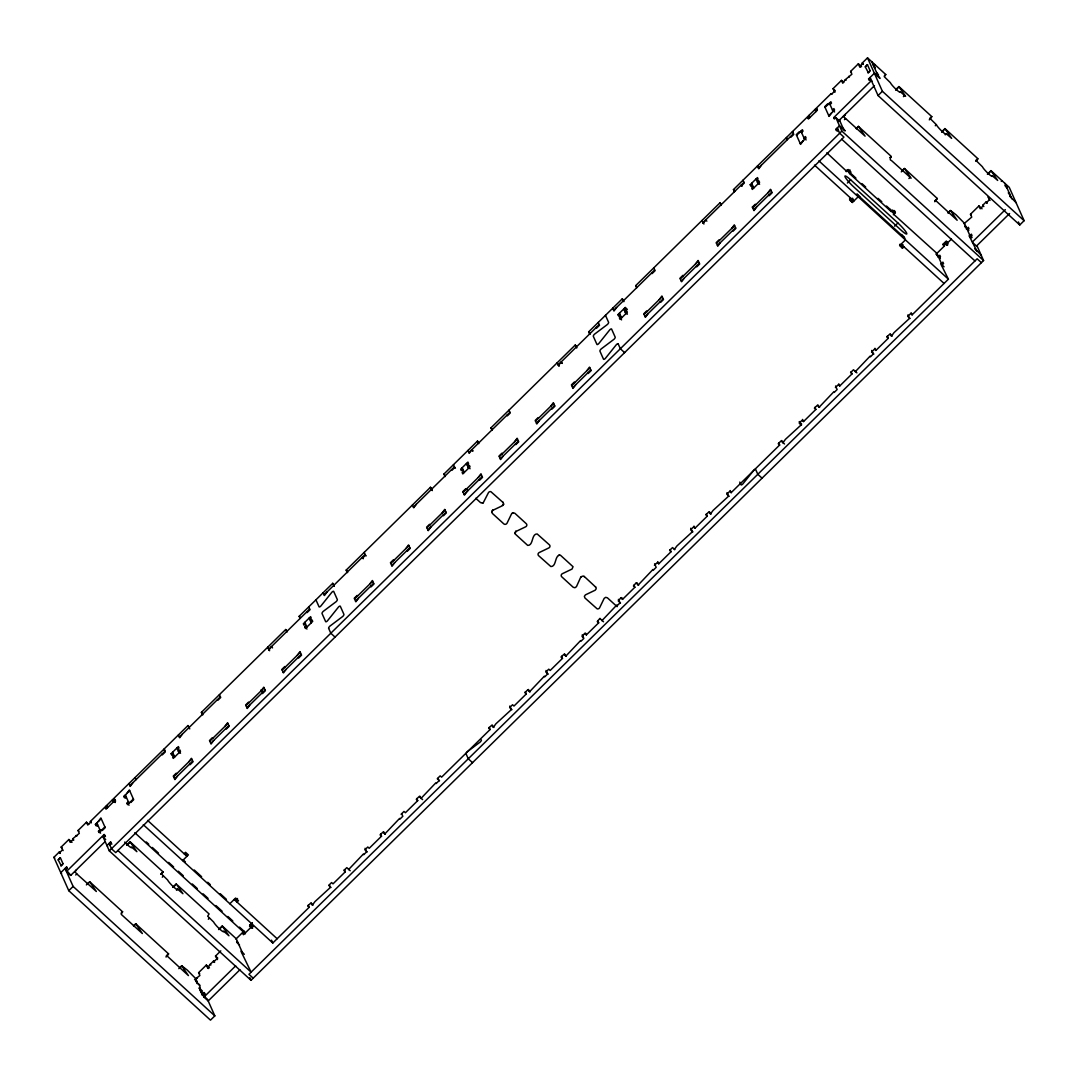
<?xml version="1.0" encoding="UTF-8"?>
<svg xmlns="http://www.w3.org/2000/svg" width="1078" height="1078" viewBox="0 0 1078 1078"><rect width="100%" height="100%" fill="white"/><g stroke="black" fill="none" stroke-linecap="round" stroke-linejoin="round"><path stroke-width="1.5" d="M580.867 576.892L576.434 586.688L574.938 587.739L573.213 587.281L561.759 576.811A2.048 1.9 -24 0 1 562.271 573.739L572.054 569.049L573.038 566.718L560.304 555.089C554.348 554.954 556.814 566.691 550.858 566.556L538.609 555.669A2.048 1.9 -24 0 1 539.121 552.596L548.904 547.907A2.048 1.9 -24 0 0 549.403 544.835L537.167 533.947C531.211 533.812 533.664 545.549 527.708 545.414L514.988 533.799L515.971 531.454L525.754 526.765A2.048 1.9 -24 0 0 526.266 523.692L514.812 513.236L513.088 512.764L511.578 513.829L506.997 523.261A2.048 1.9 -24 0 1 503.776 523.854L492.323 513.384L491.77 511.767L492.821 510.312L502.604 505.622L503.669 504.167L502.954 502.2M503.669 504.167L502.456 505.272M491.77 511.767L492.673 509.961M514.92 532.909L515.81 531.104M475.775 498.279L480.626 502.698L483.227 502.806L488.442 492.686A2.048 1.9 -24 0 1 490.867 491.662L503.116 502.55M595.541 586.769L596.255 588.736L595.191 590.192L585.408 594.881L584.357 596.336L584.909 597.953L597.158 608.854A2.048 1.9 -24 0 0 599.584 607.83L604.165 598.398L605.674 597.333L607.386 597.805L617.088 606.658M199.996 990.399C201.276 988.634 198.945 982.584 196.924 983.486M86.388 884.903L89.649 881.71L122.515 911.732L121.113 913.955L121.747 914.845L142.377 933.548L135.68 923.752L133.51 925.881M166.052 957.075L168.586 953.909L166.389 955.916M845.26 114.443L843.804 116.572L844.451 117.462L865.082 136.165L858.384 126.369L856.201 128.511M890.199 157.617C892.948 154.558 887.962 160.002 891.573 160.635L911.112 178.207L904.509 168.599L901.302 171.874M929.29 119.86L931.81 116.626L898.917 86.536L895.656 89.743M934.788 201.734L937.308 198.5L904.415 168.424L902.246 170.553M63.13 850.582L61.15 847.092L68.898 839.492L72.01 842.336M73.762 840.139L72.738 838.778L79.314 833.348L78.047 830.505L86.483 822.204L88.76 824.279M835.005 92.169L833.024 88.679L841.473 80.378L843.737 82.454M841.473 80.378L842.74 83.222L845.314 79.664L851.889 74.234L850.623 71.391L858.357 63.791L861.551 66.701M201.694 994.832L204.011 992.555L204.645 993.983L203.19 995.412L207.448 999.293L214.832 1015.88L210.479 1020.138L68.776 890.697L53.9 857.293L59.209 852.078L59.923 852.725M91.36 822.851L90.336 821.49L187.963 725.561A2.048 1.9 -24 0 1 188.3 725.993L189.768 728.876M202.098 713.205L202.812 714.808A2.048 1.9 -24 0 1 202.354 714.498L201.397 712.356L285.697 629.525A2.048 1.9 -24 0 1 286.047 629.956M300.088 618.449L299.145 616.32L332.725 583.319A2.048 1.9 -24 0 1 333.075 583.75L334.301 586.149M346.793 570.788L347.588 572.553A2.048 1.9 -24 0 1 347.116 572.243L346.173 570.114L430.472 487.283A2.048 1.9 -24 0 1 430.823 487.714L432.278 490.598M444.621 474.913L445.322 476.516A2.048 1.9 -24 0 1 444.864 476.206L443.907 474.077L477.5 441.077A2.048 1.9 -24 0 1 477.85 441.508L478.322 442.573M491.891 430.001L490.935 427.872L575.248 345.027A2.048 1.9 -24 0 1 575.585 345.459L576.811 347.871M589.302 332.496L590.097 334.274A2.048 1.9 -24 0 1 589.639 333.964L588.682 331.822L622.275 298.822A2.048 1.9 -24 0 1 622.612 299.253L623.839 301.665M636.667 287.759L635.71 285.616L720.01 202.785A2.048 1.9 -24 0 1 720.36 203.216L720.832 204.281M734.401 191.709L733.458 189.58L831.084 93.651L831.785 94.312M863.235 64.437L862.211 63.076L867.52 57.862L885.766 74.53L884.351 76.754L890.334 82.642A7.182 1.024 45.5 0 0 896.397 89.649A7.182 1.024 45.5 0 0 900.251 91.697L905.614 96.333L898.971 86.658M60.233 853.426L59.519 852.779L62.416 849.936M73.061 839.492L70.164 842.336L68.898 839.492M90.646 822.204L87.749 825.047L86.483 822.204M115.211 802.544L112.853 800.388L114.295 798.973L114.928 800.388L106.008 809.16L105.374 807.745L106.816 806.317L107.53 806.964M815.938 110.899L815.224 110.252L816.679 108.824L817.313 110.252L808.379 119.025L807.745 117.596L809.201 116.181L809.901 116.828M834.291 91.522L831.394 94.365L831.084 93.651M860.338 67.281L859.624 66.634L862.521 63.791M129.886 785.687L164.88 751.312M179.352 737.082L220.37 696.779M268.624 649.374L309.642 609.07M324.128 594.84L365.146 554.537M413.4 507.118L454.417 466.814M468.89 452.598L509.907 412.295M558.175 364.876L599.193 324.572M613.665 310.343L654.683 270.039M702.937 222.634L743.955 182.33M758.44 168.101L793.421 133.726M269.648 650.721L268.948 650.074L271.521 646.53M363.273 558.741L362.558 558.094L365.455 555.251L364.189 552.408M453.474 464.685L454.741 467.529L451.844 470.372L451.52 469.658M472.851 450.725L471.787 449.755L469.213 453.299L467.946 450.456M559.199 366.237L558.485 365.59L561.072 362.033L562.123 363.003M703.961 223.981L703.26 223.335L705.834 219.777M58.185 859.894L60.355 857.765L58.185 859.894L61.298 865.877L62.996 863.68L60.355 857.765M865.284 66.863L867.453 64.734L865.284 66.863L868.41 72.846L870.094 70.649L867.453 64.734M97.492 824.333L96.05 825.748L95.416 824.333L101.211 818.647M125.964 796.359L124.522 797.774L123.889 796.359L129.683 790.673M796.588 135.383L802.382 129.697L803.016 131.112L801.56 132.54M825.061 107.409L830.855 101.709L831.488 103.138L830.033 104.553M173.208 753.684L171.766 755.099L171.132 753.684L178.369 746.569L179.002 747.984L177.56 749.412M620.079 314.614L618.624 316.029L617.99 314.614L625.227 307.499L627.356 309.44M752.296 184.688L750.854 186.117L750.221 184.688L757.457 177.574L758.09 179.002L756.635 180.417M305.438 623.758L303.983 625.186L303.363 623.758L310.599 616.643L311.232 618.071L309.777 619.486M462.758 469.186L461.303 470.601L460.67 469.186L467.919 462.071L468.539 463.5L467.097 464.914M624.418 310.343L625.86 308.914L625.227 307.499M874.029 65.179L874.757 64.478M60.813 865.823L62.996 863.68M867.911 72.792L870.094 70.649M174.057 755.57L172.615 756.999L173.248 758.413L180.484 751.312L179.851 749.884L178.396 751.312L180.525 753.252M310.626 621.386L312.068 619.971L312.701 621.386L305.465 628.501L304.831 627.073L306.287 625.658M463.594 471.086L462.152 472.501L462.785 473.929L470.021 466.814L469.388 465.386L467.946 466.814L470.062 468.755M627.383 314.183L625.253 312.243L626.709 310.814L627.342 312.243L620.106 319.344L619.473 317.929L620.915 316.501M753.145 186.588L751.689 188.003L752.323 189.432L759.559 182.317L758.925 180.902L757.484 182.317L759.613 184.257M104.903 826.934L99.109 832.62L98.475 831.205L99.917 829.777M133.376 798.96L127.581 804.646L126.948 803.231L128.39 801.803M800.28 143.67L806.075 137.984L805.441 136.556L803.986 137.984L806.115 139.924M828.753 115.696L834.547 110.01L833.914 108.582L832.459 110.01L834.588 111.95M67.254 867.642L66.553 866.995L60.759 872.695L61.608 873.463M870.66 78.95L869.218 80.365L868.585 78.95L874.366 73.264L880.039 78.438L877.991 75.716M65.731 869.838L67.186 868.423L66.553 866.995M104.822 835.167L104.108 834.52L66.472 871.496L70.717 875.39L104.835 841.864M840.085 121.477L835.841 117.596L834.385 119.011L833.752 117.596L871.401 80.607L872.102 81.254M973.299 243.156L977.557 247.037L983.567 260.539L251.026 980.306L109.309 850.865L103.299 837.363L104.741 835.935L104.108 834.52M838.01 121.477L874.474 85.647M884.31 75.945L885.766 74.53M843.077 116.64L845.26 114.497M261.199 690.728L263.787 687.171L265.363 690.728L262.466 693.572L262.156 692.858M756.54 207.084L753.967 210.641L752.377 207.084L755.274 204.241L755.597 204.955M173.612 776.78L191.709 759.006M209.806 741.219L227.903 723.446M246 705.659L264.097 687.885M282.193 670.098L300.29 652.311M354.581 598.977L372.678 581.19M390.775 563.417L408.872 545.63M426.969 527.856L445.066 510.069M463.163 492.296L481.26 474.509M499.343 456.722L517.44 438.948M535.537 421.161L553.634 403.388M571.731 385.601L589.828 367.827M644.118 314.48L662.215 296.693M680.312 278.919L698.409 261.132M716.506 243.358L734.603 225.571M752.7 207.798L770.797 190.011M75.73 874.986L76.807 873.921L96.346 891.493L89.676 881.764M844.465 119.645L845.543 118.58M111.263 842.632L110.549 841.985L106.938 845.529L107.638 846.19M174.569 778.922L192.666 761.135M210.762 743.348L228.859 725.575M246.943 707.788L265.04 690.014M283.137 672.227L301.234 654.454M355.524 601.106L373.621 583.333M391.718 565.546L409.815 547.759M427.912 529.985L446.009 512.198M464.106 494.425L482.203 476.638M500.3 458.864L518.397 441.077M536.494 423.304L554.591 405.517M572.688 387.73L590.784 369.956M645.075 316.609L663.172 298.835M681.269 281.048L699.366 263.275M717.449 245.488L735.546 227.714M753.643 209.927L771.74 192.14M837.943 129.32L836.488 130.748L835.854 129.32L839.479 125.762L845.152 130.937L843.09 128.228M109.74 844.829L111.182 843.4L110.549 841.985M68.776 890.697L73.115 886.426L65.098 868.423M109.309 850.865L841.851 131.098L835.841 117.596M987.367 174.191L990.978 170.634L1009.224 187.302L1024.1 220.707L1019.761 224.979L878.044 95.538L882.383 91.266L867.52 57.862M126.921 845.071L130.182 841.878L163.061 871.913L161.646 874.123L167.629 880.012A7.182 1.024 45.5 0 0 173.693 887.032A7.182 1.024 45.5 0 0 177.547 889.08L182.923 893.716L176.24 883.973L209.092 913.955L207.677 916.179L213.66 922.067A7.182 1.024 45.5 0 0 219.723 929.088A7.182 1.024 45.5 0 0 223.577 931.122L228.954 935.771L222.243 925.975L218.632 929.532M87.628 884.095L88.706 883.03M127.069 845.327L130.209 841.931M856.363 128.767L857.441 127.689M895.805 90L899.065 86.792M903.418 96.643L904.496 95.578M846.068 171.55L848.143 169.515L850.973 172.116L849.531 173.531L891.102 211.504L892.544 210.075L895.373 212.676L893.312 214.697M850.03 169.974L848.575 171.402L849.531 173.531M847.389 183.031L850.65 179.824L897.893 222.971A10.389 1.482 45.5 0 1 906.665 233.131A10.389 1.482 45.5 0 1 901.087 230.18L853.857 187.033A10.389 1.482 45.5 0 1 845.071 176.873A10.389 1.482 45.5 0 1 850.65 179.824M121.437 912.796L122.515 911.732M160.892 874.042L163.061 871.913M890.172 157.469L891.25 156.404L858.384 126.369M929.627 118.701L931.81 116.626M121.464 912.958L122.555 911.88M160.918 874.191L161.996 873.126M929.654 118.849L930.732 117.785M184.095 853.736L185.551 852.307L188.381 854.894L182.586 860.594M851.014 198.446L849.572 199.875L852.402 202.462L858.196 196.775L856.929 193.932L860.082 197.22M162.293 877.196L163.371 876.131M935.273 125.749L936.364 124.684L930.381 118.796M172.952 887.127L176.213 883.92M941.687 131.785L944.948 128.592L977.827 158.628L975.657 160.757M133.659 926.15L135.828 924.008M173.1 887.383L175.283 885.254M941.835 132.042L944.018 129.912M176.469 890.145L177.547 889.08M945.204 134.817L946.282 133.739L951.658 138.388L944.948 128.592M908.916 178.53L909.994 177.452M892.355 212.568L894.43 210.533L895.373 212.676M894.632 226.178L897.893 222.971M935.111 200.589L937.308 198.5M166.416 956.065L167.494 955M935.152 200.737L936.23 199.673M975.684 160.905L977.854 158.776L976.412 160.851L982.395 166.74A7.182 1.024 45.5 0 0 988.459 173.747A7.182 1.024 45.5 0 0 992.312 175.795L997.689 180.43L990.978 170.634M208.323 919.251L209.415 918.186M229.83 903.741L235.624 898.055L238.454 900.642L237.012 902.057L236.055 899.928L237.51 898.5M903.916 246.768L902.475 248.196L901.518 246.067L902.973 244.639M178.813 968.65L181.71 965.807L187.262 970.065L195.697 978.581L197.18 981.896L195.765 980.603L196.398 982.031L199.942 985.265M947.912 212.959L950.446 210.466L955.997 214.738L964.433 223.254L966.238 227.283L964.81 225.989L965.443 227.404L968.852 230.517M179.689 968.192L181.737 965.861M219.144 929.425L221.313 927.296M948.424 212.865L950.5 210.587M987.879 174.097L990.049 171.968M183.974 969.243L184.702 968.529M952.709 213.902L953.437 213.201M1001.26 181.4L1001.988 180.686M194.552 979.727L199.875 975.496L198.621 972.652L206.356 965.053L209.469 967.896M217.473 959.555L215.506 956.065L220.788 950.877M963.921 223.752L971.75 217.082L970.483 214.239L978.932 205.938L982.045 208.795M208.337 968.543L207.623 967.896L210.197 964.338L213.565 961.037L214.266 961.684M235.88 939.113L243.965 931.163L244.989 932.524M252.333 922.943L249.988 925.247L252.67 928.104M942.832 244.49L946.349 241.027L947.373 242.388M983.796 206.585L982.772 205.238L986.127 201.936L986.842 202.583M252.427 923.24L249.53 926.083L251.794 928.145M214.589 962.398L213.875 961.751L216.772 958.908M250.312 925.948L251.753 924.533L252.387 925.948L243.466 934.72L242.833 933.305L244.275 931.877M946.551 245.232L945.217 243.17L946.659 241.742M983.096 205.938L980.198 208.782L978.932 205.938M987.165 203.297L986.451 202.651L989.348 199.794L988.081 196.951L988.93 197.732M936.135 254.125L944.395 246.013L943.452 243.871M945.851 244.585L951.429 239.1M937.914 257.143L939.841 255.257L940.474 256.672L939.032 258.1L941.458 263.544L942.9 262.129L943.533 263.544L941.606 265.444M966.387 229.169L968.313 227.283L968.947 228.698L967.492 230.126L969.93 235.57L972.046 237.51M969.93 235.57L971.372 234.142L972.006 235.57L970.079 237.47M239.936 969.742L208.189 1000.95L203.931 997.069L235.691 965.861M972.396 241.998L1005.329 209.631M976.641 245.878L1009.587 213.525M401.083 814.281L403.981 811.438L405.409 812.731L417.712 800.644L416.755 798.502M583.467 637.758L582.053 636.465L584.788 633.271M584.95 633.621L586.365 634.915L598.667 622.828L597.252 621.534L599.988 618.327M620.51 602.979L618.246 600.904L620.982 597.711M621.144 598.061L622.558 599.355L634.861 587.267L633.446 585.974L636.182 582.767M654.44 565.344L657.337 562.5L658.752 563.794L671.055 551.707L670.112 549.578M835.41 387.541L838.293 384.698L839.722 385.991L852.024 373.891L851.068 371.762M143.293 824.697L272.815 943.007L309.13 907.326L308.173 905.197M344.367 869.623L345.324 871.765L333.021 883.852L331.593 882.559L328.709 885.402L330.973 887.477M380.561 834.062L381.518 836.205L369.215 848.292L367.787 846.998L364.903 849.841L367.167 851.916M489.142 727.38L490.099 729.51L441.589 777.171L440.174 775.877L437.277 778.72L439.554 780.795M525.336 691.82L526.28 693.949L513.977 706.05L512.562 704.742L509.665 707.599L511.929 709.661M561.53 656.259L562.473 658.389L550.171 670.476L548.756 669.182L545.859 672.039L548.123 674.1M692.898 531.858L690.634 529.783L693.531 526.94L694.946 528.233L707.249 516.146L706.306 514.017M729.092 496.298L726.828 494.223L729.725 491.379L731.14 492.673L779.637 445.025L778.68 442.883M801.48 425.177L799.216 423.102L802.099 420.258L803.528 421.552L815.83 409.451L814.874 407.322M873.867 354.042L871.59 351.98L874.487 349.137L875.902 350.431L888.218 338.33L887.261 336.201M910.061 318.482L907.784 316.42L910.681 313.563L912.096 314.857L948.411 279.189L940.663 263.679L944.072 266.778M348.531 869.623L363.421 853.978L363.731 854.692L366.628 851.849L365.051 848.292M601.888 620.699L616.764 605.054L617.088 605.755L619.985 602.912L618.395 599.355M674.276 549.564L676.849 546.02L692.359 531.791L690.782 528.233M855.231 371.762L870.121 356.117L870.431 356.831L873.328 353.975L871.752 350.431M482.351 503.17L483.227 502.806M512.212 513.128L513.088 512.764M558.512 555.413L559.374 555.049M873.247 65.057L875.296 67.779L873.881 66.486M1006.448 186.737L1005.033 185.443L1007.081 188.165M876.508 72.401L878.557 75.123L877.142 73.83M1009.722 194.08L1008.307 192.787L1010.355 195.509M1011.204 197.395L1009.776 196.102L1016.082 202.704M862.211 63.076L862.912 63.723M882.383 91.266L1024.1 220.707M868.585 78.95L869.286 79.597M850.623 71.391L851.472 72.172M989.348 199.794L990.049 200.441M848.669 76.376L849.383 77.023M845.314 79.664L846.028 80.311M982.772 205.238L983.486 205.885M833.024 88.679L835.288 90.754M970.483 214.239L971.332 215.021M971.413 237.766L969.135 235.691L976.937 251.322M833.752 117.596L834.466 118.243M976.304 249.907L974.889 248.614L981.196 255.203M841.851 131.098L983.567 260.539M816.679 108.824L817.38 109.471M815.628 110.185L814.914 109.538L815.857 111.681M835.854 129.32L838.226 131.476M981.398 262.668L977.14 258.787L248.937 974.296L253.195 978.177M841.756 139.251L974.97 260.93M809.591 116.114L808.877 115.467L809.834 117.596M948.141 243.938L945.878 241.863L942.98 244.719L944.395 246.013M807.745 117.596L808.46 118.243M945.217 243.17L947.575 245.326M846.985 169.947L855.919 178.099M861.901 183.57L865.701 187.033M878.058 198.339L881.791 201.734M886.48 206.019L892.975 211.962L894.241 214.805L936.917 253.357L937.766 255.257L936.337 253.963L936.971 255.378L940.38 258.491M826.826 152.793L847.012 171.658M793.327 132.365L792.478 131.597L793.745 134.44L790.848 137.283L790.524 136.569M857.239 194.633L904.482 237.78M818.889 160.865L948.411 279.189M814.51 165.109L853.843 201.034L852.577 198.19M901.087 244.18L944.072 283.447M849.558 198.595L852.402 202.462M899.631 244.342L901.518 246.067M902.475 248.196L899.631 245.609L905.426 239.922L904.159 237.079L901.329 234.492L901.639 235.193M758.548 166.942L757.484 165.972L758.75 168.815L761.337 165.257M758.279 181.077L756.001 179.002L758.117 183.745M750.221 184.688L752.336 186.629M742.122 186.144L741.071 185.173L741.381 185.874L744.278 183.031L743.011 180.188M752.377 207.084L754.506 209.024M891.964 336.269L889.687 334.193L886.803 337.037L888.218 338.33M706.157 220.491L706.858 221.138M856.902 372.867L853.493 369.754L850.609 372.597L852.024 373.891M819.576 407.39L817.313 405.315L814.416 408.158L815.83 409.451M799.391 421.997L801.668 424.072M784.514 443.988L781.119 440.875L778.222 443.732L779.637 445.025M626.048 310.99L623.785 308.914L625.887 313.658M617.99 314.614L620.119 316.555M619.473 317.929L621.588 319.87M624.607 352.614L620.349 348.733L618.179 343.855M762.065 478.174L757.807 474.293L755.638 469.429A2.048 0.728 -47.6 0 0 753.886 470.143L742.742 484.062A2.048 0.728 -47.6 0 1 740.977 484.777L739.777 482.095M561.382 362.747L562.096 363.394M710.995 514.071L708.731 512.01L705.834 514.853L707.249 516.146M674.801 549.632L672.537 547.57L669.64 550.413L671.055 551.707M636.343 583.131L638.607 585.192M472.11 450.456L472.811 451.103M468.728 465.561L466.464 463.5L468.58 468.229M584.087 576.299L595.703 587.119M454.741 467.529L455.442 468.175M600.15 618.691L603.545 621.79M566.219 656.327L563.956 654.252L561.059 657.095L562.473 658.389M530.026 691.887L527.762 689.812L524.865 692.655L526.28 693.949M365.455 555.251L366.17 555.898M363.313 558.35L362.248 557.38L362.558 558.094M493.845 727.448L491.568 725.373L488.671 728.216L490.099 729.51M335.056 637.111L330.811 633.231L328.642 628.353M472.528 762.672L468.27 758.791L466.1 753.913A2.048 0.728 -47.6 0 1 467.232 751.784L480.222 742.014A2.048 0.728 -47.6 0 0 481.354 739.872M311.421 620.146L309.143 618.071L311.259 622.814M304.831 627.073L306.961 629.026M271.845 647.231L272.545 647.878M422.589 799.606L419.18 796.494L416.297 799.337L417.712 800.644M260.889 690.014L263.005 691.955M385.264 834.129L383 832.054L380.103 834.911L381.518 836.205M350.202 870.728L346.806 867.628L343.909 870.472L345.324 871.765M171.132 753.684L173.262 755.624M164.988 750.153L163.923 749.183L165.19 752.026L162.293 754.87L161.983 754.155M312.876 905.25L310.612 903.189L307.715 906.032L309.13 907.326M129.791 784.339L128.942 783.558L130.209 786.401L132.783 782.844M123.889 796.359L126.018 798.299M147.605 820.398L186.939 856.323L185.672 853.48M234.169 899.47L277.154 938.736M126.948 803.231L129.077 805.172M182.883 859.597L185.376 861.861M194.256 869.986L201.599 876.683M207.704 882.262L210.237 884.58M220.181 893.662L226.393 899.335M114.295 798.973L115.009 799.62M251.753 924.533L252.468 925.18M114.928 800.388L115.642 801.035M252.387 925.948L253.101 926.595M114.888 801.83L112.53 799.674L113.486 801.816M249.705 924.978L251.982 927.053M107.207 806.25L106.506 805.603L107.45 807.732M146.285 841.945L148.764 844.209M152.321 847.456L158.506 853.116M168.653 862.387L173.625 866.928M178.328 871.213L183.273 875.74M192.275 883.96L197.247 888.501M203.095 893.837L208.054 898.365M215.896 905.533L222.108 911.206M227.862 916.462L232.821 920.989M239.505 927.107L244.477 931.648M134.804 832.715L245.447 933.791M105.374 807.745L106.075 808.392M242.833 933.305L243.534 933.952M222.243 925.975L236.244 938.749L238.036 942.778L236.621 941.485L237.254 942.913L239.518 944.975M244.342 954.313L240.946 951.2L251.12 972.167L117.906 850.488M95.416 824.333L97.546 826.274M90.336 821.49L91.037 822.137M104.741 835.935L105.455 836.582M98.475 831.205L100.604 833.146M111.182 843.4L111.896 844.047M103.299 837.363L105.657 839.519M78.047 830.505L78.896 831.273M215.506 956.065L217.769 958.14M76.093 835.477L76.807 836.124M72.738 838.778L73.452 839.425M210.197 964.338L210.911 964.985M61.15 847.092L62.214 848.063M198.621 972.652L199.673 973.623M196.668 977.638L197.382 978.285M135.68 923.752L168.586 953.868M202.435 991.059L199.039 987.947L201.923 992.568L200.508 991.261L201.141 992.69L204.55 995.802M204.011 992.555L204.712 993.215M204.645 993.983L205.346 994.63M53.9 857.293L54.749 858.061M67.618 871.563L70.717 875.39M73.115 886.426L214.832 1015.88M76.807 873.921L75.069 871.913L76.484 869.69M950.594 210.722L957.156 220.262L935.879 200.67M130.33 842.134L136.879 851.674L131.516 847.025A7.182 1.024 45.5 0 1 129.872 846.836A7.182 1.024 45.5 0 1 124.725 842.053M181.859 966.063L188.421 975.59L167.144 956.011M1004.979 183.422L1011.838 198.824M1018.427 221.974L1019.761 224.979M986.127 201.936L986.451 202.651M871.765 61.742L878.624 77.144M870.027 77.522L878.044 95.538M858.357 63.791L859.624 66.634M890.145 209.375L891.102 211.504M839.263 119.604L843.724 129.643M829.4 103.138L833.092 111.425M827.958 104.566L827.635 103.852L824.751 106.695L829.076 116.411L831.65 112.853M837.31 127.891L839.681 133.227L843.926 137.108L115.737 852.617L111.479 848.736L109.107 843.4M911.153 312.728L912.096 314.857M907.945 314.87L909.522 318.414L893.999 332.644L891.425 336.201L890.374 333.83M800.927 131.112L804.619 139.399M799.485 132.54L799.175 131.826L796.278 134.669L800.604 144.385L803.177 140.827M786.441 137.512L787.398 139.655M874.959 348.288L875.902 350.431M767.9 192.854L770.474 189.297L772.064 192.854L769.166 195.697L768.843 194.997M751.662 183.273L753.778 188.003M838.765 383.849L839.722 385.991M835.558 385.991L837.134 389.549L834.237 392.392L833.927 391.678L819.037 407.322L817.986 404.951M734.158 190.429L734.63 191.493M731.706 228.415L734.293 224.871L735.87 228.415L732.973 231.258L732.663 230.557M720.01 202.785L720.966 204.914A2.048 1.9 -24 0 1 721.317 205.346M802.571 419.423L803.528 421.552M719.403 240.515L719.08 239.801L716.196 242.644L717.773 246.202L720.347 242.644M799.364 421.552L800.941 425.109L785.431 439.325L782.844 442.883L781.793 440.511M701.994 220.491L703.26 223.335M695.512 263.989L698.099 260.431L699.676 263.975L696.779 266.832L696.469 266.118M683.209 276.076L682.886 275.362L680.002 278.205L681.579 281.762L684.153 278.205M653.74 267.91L655.006 270.753L652.109 273.596L651.786 272.882M659.318 299.549L661.905 295.992L663.482 299.536L660.585 302.392L660.275 301.678M730.183 490.544L731.14 492.673M647.016 311.636L646.706 310.922L643.809 313.765L645.385 317.323L647.972 313.765M726.976 492.673L728.553 496.23L713.043 510.46L710.456 514.004L709.405 511.646M622.275 298.822L623.407 301.031M619.446 313.186L621.548 317.929M616.562 307.499L613.988 311.057L612.722 308.214M605.472 315.328L608.585 322.309A2.048 0.728 -47.6 0 1 607.453 324.438L594.463 334.22A2.048 0.728 -47.6 0 0 593.331 336.349L596.929 344.408A2.048 0.728 -47.6 0 0 598.681 343.693L609.825 329.774A2.048 0.728 -47.6 0 1 611.59 329.059L615.174 337.118A2.048 0.728 -47.6 0 1 614.042 339.247L601.066 349.029A2.048 0.728 -47.6 0 0 599.934 351.159L603.518 359.217A2.048 0.728 -47.6 0 0 605.284 358.502L616.427 344.583A2.048 0.728 -47.6 0 1 618.179 343.869M693.989 526.104L694.946 528.233M598.236 322.443L599.503 325.286L596.606 328.13L596.296 327.416M586.931 370.67L589.518 367.113L591.094 370.67L588.197 373.514L587.887 372.799M575.248 345.027L576.38 347.237M657.796 561.665L658.752 563.794M574.628 382.757L574.318 382.043L571.421 384.9L572.997 388.444L575.585 384.886M654.589 563.794L656.179 567.351L653.281 570.195L652.958 569.48L638.082 585.138L637.017 582.767M557.218 362.747L558.485 365.59M633.918 585.138L634.861 587.267M550.75 406.231L553.324 402.673L554.9 406.231L552.003 409.074L551.693 408.36M621.763 597.576L622.558 599.355M538.434 418.318L538.124 417.604L535.227 420.46L536.804 424.004L539.391 420.447M508.964 410.152L510.231 412.995L507.334 415.852L507.024 415.138M597.724 620.699L598.667 622.828M514.556 441.791L517.13 438.234L518.707 441.791L515.823 444.635L515.5 443.92M585.57 633.136L586.365 634.915M491.649 428.707L492.12 429.772M502.24 453.878L501.93 453.178L499.033 456.021L500.61 459.565L503.197 456.021M582.201 634.915L583.791 638.472L580.894 641.316L580.57 640.615L565.694 656.259L564.629 653.888M477.5 441.077L478.457 443.206A2.048 1.9 -24 0 1 478.794 443.637M478.362 477.352L480.936 473.794L482.513 477.352L479.629 480.195L479.306 479.481M462.125 467.758L464.227 472.501M466.747 488.765L467.704 490.894M466.046 489.439L465.736 488.738L462.839 491.581L464.429 495.139L467.003 491.581M546.007 670.489L547.597 674.033L544.7 676.876L544.377 676.175L529.5 691.82L528.449 689.448M430.823 487.714L431.537 489.304M442.169 512.912L444.742 509.355L446.332 512.912L443.435 515.756L443.112 515.041M430.472 487.283L431.429 489.412A2.048 1.9 -24 0 1 431.766 489.843M429.866 525.013L429.543 524.299L426.645 527.142L428.236 530.699L430.809 527.142M509.813 706.05L511.403 709.593L495.88 723.823L493.306 727.38L492.255 725.009M416.297 504.275L413.709 507.832L412.456 504.989M405.975 548.473L408.549 544.916L410.139 548.473L407.241 551.316L406.918 550.615M393.672 560.573L393.349 559.859L390.452 562.703L392.042 566.26L394.615 562.703M369.781 584.033L372.355 580.49L373.945 584.033L371.048 586.877L370.724 586.176M357.478 596.134L357.155 595.42L354.258 598.263L355.848 601.82L358.422 598.263M437.964 778.356L439.015 780.728L436.118 783.571L435.808 782.857L420.919 798.502L419.868 796.13M332.725 583.319L333.87 585.529M327.025 591.997L324.438 595.555L323.171 592.711M315.935 599.826L319.048 606.806A2.048 0.728 -47.6 0 0 320.813 606.092L331.943 592.159A2.048 0.728 -47.6 0 1 333.708 591.445L337.306 599.503A2.048 0.728 -47.6 0 1 336.174 601.645L323.184 611.415A2.048 0.728 -47.6 0 0 322.053 613.557L325.637 621.615A2.048 0.728 -47.6 0 0 327.402 620.901L338.546 606.968A2.048 0.728 -47.6 0 1 340.311 606.254L343.895 614.312A2.048 0.728 -47.6 0 1 342.764 616.441L329.774 626.224A2.048 0.728 -47.6 0 0 328.642 628.366M401.771 813.917L402.822 816.289L399.925 819.132L399.615 818.418L384.725 834.062L383.674 831.69M308.699 606.927L309.965 609.771L307.068 612.627L306.745 611.913M304.804 622.343L306.92 627.073M299.765 616.993L300.236 618.058M297.393 655.168L299.967 651.611L301.557 655.154L298.66 658.011L298.35 657.297M285.697 629.525L286.654 631.654A2.048 1.9 -24 0 1 286.991 632.085M285.091 667.255L284.767 666.541L281.87 669.384L283.46 672.941L286.034 669.384M267.681 647.231L268.948 650.074M248.897 702.816L248.573 702.101L245.69 704.945L247.266 708.502L249.84 704.945M329.383 885.038L330.434 887.41L314.924 901.639L312.337 905.183L311.286 902.825M219.427 694.65L220.694 697.493L217.796 700.336L217.473 699.635M225.006 726.289L227.593 722.732L229.169 726.289L226.272 729.132L225.962 728.418M212.703 738.376L212.393 737.662L209.496 740.505L211.072 744.063L213.646 740.505M188.3 725.993L189.014 727.596A2.048 1.9 -24 0 1 189.256 728.135M187.963 725.561L188.906 727.704M182.249 734.239L179.676 737.797L178.409 734.953M271.548 940.164L272.815 943.007M188.812 761.85L191.399 758.292L192.975 761.85L190.078 764.693L189.768 763.979M176.927 747.997L179.029 752.727M172.574 752.255L174.69 756.999M176.509 773.937L176.199 773.222L173.302 776.079L174.879 779.623L177.466 776.066M238.346 943.493L242.671 953.208M249.84 977.652L251.026 980.306M134.966 777.629L135.922 779.758M213.565 961.037L213.875 961.751M206.356 965.053L207.623 967.896M126.786 793.516L129.36 789.958L133.685 799.674L130.788 802.517L130.478 801.803M125.331 794.931L129.023 803.231M203.19 995.412L203.931 997.069M98.314 821.49L100.887 817.933L105.213 827.648L102.316 830.491L102.006 829.777M96.858 822.905L100.55 831.205M59.209 852.078L59.519 852.779M946.282 133.739A7.182 1.024 45.5 0 1 942.428 131.705A7.182 1.024 45.5 0 1 936.364 124.684M581.029 577.256A2.048 1.9 -24 0 1 584.249 576.663M733.916 189.89A2.048 1.9 -24 0 1 733.458 189.58M491.406 428.182A2.048 1.9 -24 0 1 490.935 427.872M636.182 285.926A2.048 1.9 -24 0 1 635.71 285.616M623.219 300.964A2.048 1.9 -24 0 1 623.569 301.382M589.154 332.145A2.048 1.9 -24 0 1 588.682 331.822M576.191 347.17A2.048 1.9 -24 0 1 576.541 347.601M201.869 712.679A2.048 1.9 -24 0 1 201.397 712.356M444.379 474.387A2.048 1.9 -24 0 1 443.907 474.077M346.631 570.424A2.048 1.9 -24 0 1 346.173 570.114M333.681 585.448A2.048 1.9 -24 0 1 334.018 585.88M299.603 616.629A2.048 1.9 -24 0 1 299.145 616.32"/></g></svg>
